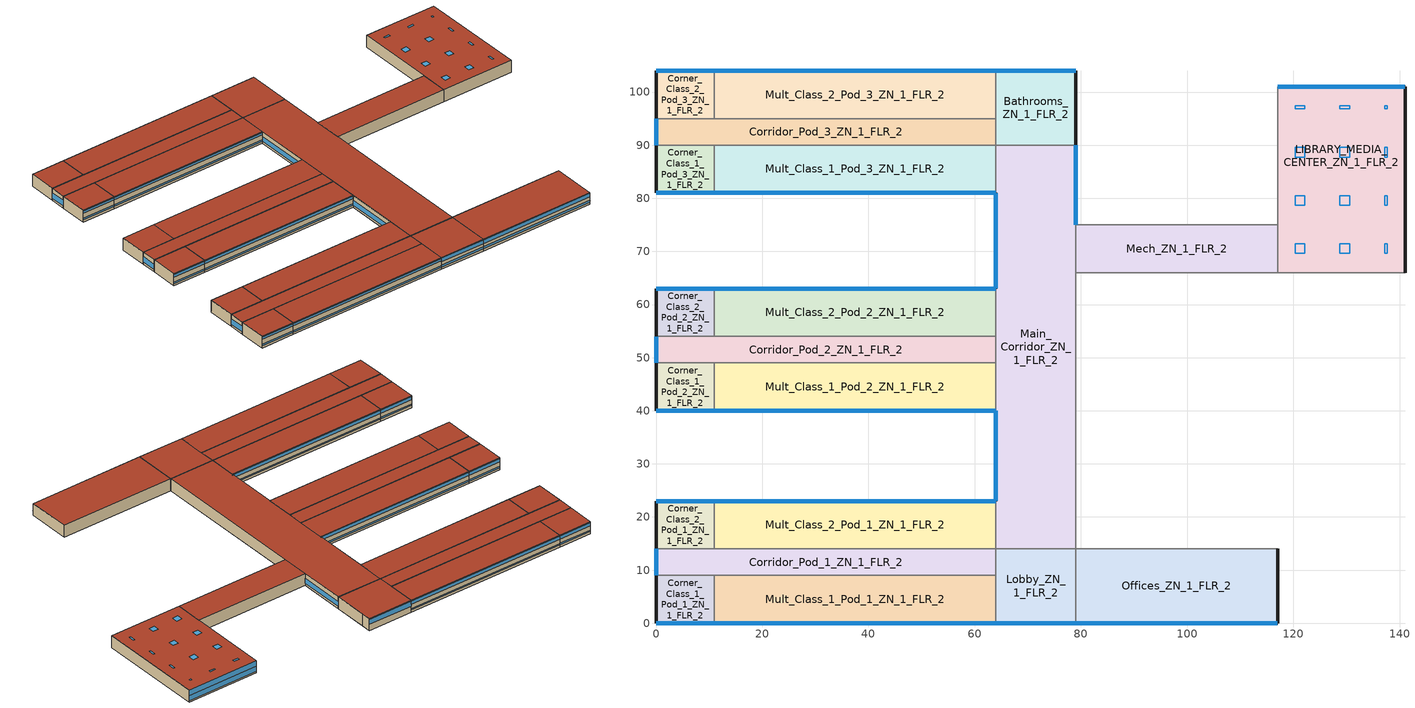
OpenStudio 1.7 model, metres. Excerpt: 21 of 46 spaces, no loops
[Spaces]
Corridor_Pod_1_ZN_1_FLR_2
 floor to Corridor_Pod_1_ZN_1_FLR_1: 64,14 64,9 0,9 0,14 z4
 wall outside: 0,14 0,9 z4:8
 wall to Corner_Class_1_Pod_1_ZN_1_FLR_2: 0,9 11,9 z4:8
 wall to Lobby_ZN_1_FLR_2: 64,9 64,14 z4:8
 wall to Mult_Class_2_Pod_1_ZN_1_FLR_2: 64,14 11,14 z4:8
 wall to Mult_Class_1_Pod_1_ZN_1_FLR_2: 11,9 64,9 z4:8
 wall to Corner_Class_2_Pod_1_ZN_1_FLR_2: 11,14 0,14 z4:8
 window (AEDG-K12 View Glazing EastWest): 0,13.97 0,9.03 z4.76:6.58
 roof outside: 64,9 64,14 0,14 0,9 z8
Mult_Class_1_Pod_2_ZN_1_FLR_2
 floor to Mult_Class_1_Pod_2_ZN_1_FLR_1: 64,49 64,40 11,40 11,49 z4
 wall outside: 11,40 64,40 z4:8
 wall to Corridor_Pod_2_ZN_1_FLR_2: 64,49 11,49 z4:8
 wall to Main_Corridor_ZN_1_FLR_2: 64,40 64,49 z4:8
 wall to Corner_Class_1_Pod_2_ZN_1_FLR_2: 11,49 11,40 z4:8
 window (AEDG-K12 View Glazing South): 11.03,40 63.97,40 z4.76:5.21
 window (AEDG-K12 Daylight Glazing South): 11.03,40 63.97,40 z6.93:7.7
 roof outside: 64,40 64,49 11,49 11,40 z8
Mult_Class_1_Pod_3_ZN_1_FLR_2
 floor to Mult_Class_1_Pod_3_ZN_1_FLR_1: 64,90 64,81 11,81 11,90 z4
 wall outside: 11,81 64,81 z4:8
 wall to Corner_Class_1_Pod_3_ZN_1_FLR_2: 11,90 11,81 z4:8
 wall to Corridor_Pod_3_ZN_1_FLR_2: 64,90 11,90 z4:8
 wall to Main_Corridor_ZN_1_FLR_2: 64,81 64,90 z4:8
 window (AEDG-K12 View Glazing South): 11.03,81 63.97,81 z4.76:5.21
 window (AEDG-K12 Daylight Glazing South): 11.03,81 63.97,81 z6.93:7.7
 roof outside: 64,81 64,90 11,90 11,81 z8
Corner_Class_2_Pod_1_ZN_1_FLR_2
 floor to Corner_Class_2_Pod_1_ZN_1_FLR_1: 11,23 11,14 0,14 0,23 z4
 wall outside: 11,23 0,23 0,14 z4:8
 wall to Mult_Class_2_Pod_1_ZN_1_FLR_2: 11,14 11,23 z4:8
 window (AEDG-K12 View Glazing North): 10.97,23 0.03,23 z4.76:5.21
 window (AEDG-K12 Daylight Glazing North): 10.97,23 0.03,23 z6.66:7.7
 roof outside: 11,14 11,23 0,23 0,14 z8
Mult_Class_1_Pod_1_ZN_1_FLR_2
 floor to Mult_Class_1_Pod_1_ZN_1_FLR_1: 64,9 64,0 11,0 11,9 z4
 wall outside: 11,0 64,0 z4:8
 wall to Corner_Class_1_Pod_1_ZN_1_FLR_2: 11,9 11,0 z4:8
 wall to Lobby_ZN_1_FLR_2: 64,0 64,9 z4:8
 window (AEDG-K12 View Glazing South): 11.03,0 63.97,0 z4.76:5.21
 window (AEDG-K12 Daylight Glazing South): 11.03,0 63.97,0 z6.93:7.7
 roof outside: 64,0 64,9 11,9 11,0 z8
Corner_Class_2_Pod_2_ZN_1_FLR_2
 floor to Corner_Class_2_Pod_2_ZN_1_FLR_1: 11,63 11,54 0,54 0,63 z4
 wall outside: 11,63 0,63 0,54 z4:8
 wall to Mult_Class_2_Pod_2_ZN_1_FLR_2: 11,54 11,63 z4:8
 wall to Corridor_Pod_2_ZN_1_FLR_2: 0,54 11,54 z4:8
 window (AEDG-K12 View Glazing North): 10.97,63 0.03,63 z4.76:5.21
 window (AEDG-K12 Daylight Glazing North): 10.97,63 0.03,63 z6.66:7.7
 roof outside: 11,54 11,63 0,63 0,54 z8
Mult_Class_2_Pod_3_ZN_1_FLR_2
 floor to Mult_Class_2_Pod_3_ZN_1_FLR_1: 64,104 64,95 11,95 11,104 z4
 wall outside: 64,104 11,104 z4:8
 wall to Bathrooms_ZN_1_FLR_2: 64,95 64,104 z4:8
 wall to Corner_Class_2_Pod_3_ZN_1_FLR_2: 11,104 11,95 z4:8
 wall to Corridor_Pod_3_ZN_1_FLR_2: 11,95 64,95 z4:8
 window (AEDG-K12 View Glazing North): 63.97,104 11.03,104 z4.76:5.21
 window (AEDG-K12 Daylight Glazing North): 63.97,104 11.03,104 z6.66:7.7
 roof outside: 64,95 64,104 11,104 11,95 z8
Mult_Class_2_Pod_2_ZN_1_FLR_2
 floor to Mult_Class_2_Pod_2_ZN_1_FLR_1: 64,63 64,54 11,54 11,63 z4
 wall outside: 64,63 11,63 z4:8
 wall to Main_Corridor_ZN_1_FLR_2: 64,54 64,63 z4:8
 wall to Corridor_Pod_2_ZN_1_FLR_2: 11,54 64,54 z4:8
 window (AEDG-K12 View Glazing North): 63.97,63 11.03,63 z4.76:5.21
 window (AEDG-K12 Daylight Glazing North): 63.97,63 11.03,63 z6.66:7.7
 roof outside: 64,54 64,63 11,63 11,54 z8
Lobby_ZN_1_FLR_2
 floor to Lobby_ZN_1_FLR_1: 79,14 79,0 64,0 64,14 z4
 wall outside: 64,0 79,0 z4:8
 wall to Offices_ZN_1_FLR_2: 79,0 79,14 z4:8
 wall to Main_Corridor_ZN_1_FLR_2: 79,14 64,14 z4:8
 window (AEDG-K12 View Glazing South): 64.03,0 78.97,0 z4.76:5.46
 window (AEDG-K12 Daylight Glazing South): 64.03,0 78.97,0 z6.5:7.7
 roof outside: 79,0 79,14 64,14 64,0 z8
Corridor_Pod_2_ZN_1_FLR_2
 floor to Corridor_Pod_2_ZN_1_FLR_1: 64,54 64,49 0,49 0,54 z4
 wall outside: 0,54 0,49 z4:8
 wall to Main_Corridor_ZN_1_FLR_2: 64,49 64,54 z4:8
 wall to Corner_Class_1_Pod_2_ZN_1_FLR_2: 0,49 11,49 z4:8
 window (AEDG-K12 View Glazing EastWest): 0,53.97 0,49.03 z4.76:6.58
 roof outside: 64,49 64,54 0,54 0,49 z8
Mech_ZN_1_FLR_2
 floor to Mech_ZN_1_FLR_1: 117,75 117,66 79,66 79,75 z4
 wall to Auditorium_ZN_1_FLR_1: 117,75 79,75 z4:8
 wall to LIBRARY_MEDIA_CENTER_ZN_1_FLR_2: 117,66 117,75 z4:8
 wall to Gym_ZN_1_FLR_1: 79,66 117,66 z4:8
 wall to Main_Corridor_ZN_1_FLR_2: 79,75 79,66 z4:8
 roof outside: 117,66 117,75 79,75 79,66 z8
Mult_Class_2_Pod_1_ZN_1_FLR_2
 floor to Mult_Class_2_Pod_1_ZN_1_FLR_1: 64,23 64,14 11,14 11,23 z4
 wall outside: 64,23 11,23 z4:8
 wall to Main_Corridor_ZN_1_FLR_2: 64,14 64,23 z4:8
 window (AEDG-K12 View Glazing North): 63.97,23 11.03,23 z4.76:5.21
 window (AEDG-K12 Daylight Glazing North): 63.97,23 11.03,23 z6.66:7.7
 roof outside: 64,14 64,23 11,23 11,14 z8
Bathrooms_ZN_1_FLR_2
 floor to Bathrooms_ZN_1_FLR_1: 79,104 79,90 64,90 64,104 z4
 wall outside: 79,90 79,101 79,104 64,104 z4:8
 wall to Main_Corridor_ZN_1_FLR_2: 64,90 79,90 z4:8
 wall to Corridor_Pod_3_ZN_1_FLR_2: 64,95 64,90 z4:8
 window (AEDG-K12 Daylight Glazing North): 78.97,104 64.03,104 z6.08:7.7
 roof outside: 79,90 79,104 64,104 64,90 z8
Corner_Class_1_Pod_2_ZN_1_FLR_2
 floor to Corner_Class_1_Pod_2_ZN_1_FLR_1: 11,49 11,40 0,40 0,49 z4
 wall outside: 0,49 0,40 11,40 z4:8
 window (AEDG-K12 View Glazing South): 0.03,40 10.97,40 z4.76:5.21
 window (AEDG-K12 Daylight Glazing South): 0.03,40 10.97,40 z6.93:7.7
 roof outside: 11,40 11,49 0,49 0,40 z8
Corridor_Pod_3_ZN_1_FLR_2
 floor to Corridor_Pod_3_ZN_1_FLR_1: 64,95 64,90 0,90 0,95 z4
 wall outside: 0,95 0,90 z4:8
 wall to Corner_Class_1_Pod_3_ZN_1_FLR_2: 0,90 11,90 z4:8
 wall to Corner_Class_2_Pod_3_ZN_1_FLR_2: 11,95 0,95 z4:8
 window (AEDG-K12 View Glazing EastWest): 0,94.97 0,90.03 z4.76:6.58
 roof outside: 64,90 64,95 0,95 0,90 z8
Corner_Class_1_Pod_1_ZN_1_FLR_2
 floor to Corner_Class_1_Pod_1_ZN_1_FLR_1: 11,9 11,0 0,0 0,9 z4
 wall outside: 0,9 0,0 11,0 z4:8
 window (AEDG-K12 View Glazing South): 0.03,0 10.97,0 z4.76:5.21
 window (AEDG-K12 Daylight Glazing South): 0.03,0 10.97,0 z6.93:7.7
 roof outside: 11,0 11,9 0,9 0,0 z8
Corner_Class_2_Pod_3_ZN_1_FLR_2
 floor to Corner_Class_2_Pod_3_ZN_1_FLR_1: 11,104 11,95 0,95 0,104 z4
 wall outside: 11,104 0,104 0,95 z4:8
 window (AEDG-K12 View Glazing North): 10.97,104 0.03,104 z4.76:5.21
 window (AEDG-K12 Daylight Glazing North): 10.97,104 0.03,104 z6.66:7.7
 roof outside: 11,95 11,104 0,104 0,95 z8
Corner_Class_1_Pod_3_ZN_1_FLR_2
 floor to Corner_Class_1_Pod_3_ZN_1_FLR_1: 11,90 11,81 0,81 0,90 z4
 wall outside: 0,90 0,81 11,81 z4:8
 window (AEDG-K12 View Glazing South): 0.03,81 10.97,81 z4.76:5.21
 window (AEDG-K12 Daylight Glazing South): 0.03,81 10.97,81 z6.93:7.7
 roof outside: 11,81 11,90 0,90 0,81 z8
Offices_ZN_1_FLR_2
 floor to Offices_ZN_1_FLR_1: 117,14 117,0 79,0 79,14 z4
 wall outside: 79,0 117,0 117,14 z4:8
 wall to Gym_ZN_1_FLR_1: 117,14 79,14 z4:8
 window (AEDG-K12 View Glazing South): 79.03,0 116.97,0 z4.76:5.46
 window (AEDG-K12 Daylight Glazing South): 79.03,0 116.97,0 z6.5:7.7
 roof outside: 117,0 117,14 79,14 79,0 z8
LIBRARY_MEDIA_CENTER_ZN_1_FLR_2
 floor to Cafeteria_ZN_1_FLR_1: 141,101 141,75 117,75 117,101 z4
 floor to Kitchen_ZN_1_FLR_1: 141,75 141,66 117,66 117,75 z4
 wall outside: 141,66 141,101 117,101 z4:8
 wall to Aux_Gym_ZN_1_FLR_1: 117,66 141,66 z4:8
 wall to Auditorium_ZN_1_FLR_1: 117,101 117,75 z4:8
 window (AEDG-K12 View Glazing North): 140.97,101 117.03,101 z4.38:6.13
 window (AEDG-K12 Daylight Glazing North): 140.97,101 117.03,101 z6.17:7.97
 roof outside: 141,66 141,101 117,101 117,66 z8
 skylight: 120.31,69.62 122.14,69.62 122.14,71.45 120.31,71.45 z8; 120.31,78.68 122.14,78.68 122.14,80.51 120.31,80.51 z8; 120.31,87.74 122.14,87.74 122.14,89.57 120.31,89.57 z8; 120.31,96.81 122.14,96.81 122.14,97.38 120.31,97.38 z8; 128.75,69.62 130.58,69.62 130.58,71.45 128.75,71.45 z8; 128.75,78.68 130.58,78.68 130.58,80.51 128.75,80.51 z8; 128.75,87.74 130.58,87.74 130.58,89.57 128.75,89.57 z8; 128.75,96.81 130.58,96.81 130.58,97.38 128.75,97.38 z8; 137.19,69.62 137.69,69.62 137.69,71.45 137.19,71.45 z8; 137.19,78.68 137.69,78.68 137.69,80.51 137.19,80.51 z8; 137.19,87.74 137.69,87.74 137.69,89.57 137.19,89.57 z8; 137.19,96.81 137.69,96.81 137.69,97.38 137.19,97.38 z8
Main_Corridor_ZN_1_FLR_2
 floor to Main_Corridor_ZN_1_FLR_1: 79,90 79,14 64,14 64,90 z4
 wall outside: 79,75 79,90 / 64,81 64,63 / 64,40 64,23 z4:8
 wall to Gym_ZN_1_FLR_1: 79,14 79,66 z4:8
 window (AEDG-K12 View Glazing EastWest): 79,75.03 79,89.97 / 64,80.97 64,63.03 / 64,39.97 64,23.03 z4.76:6.36
 roof outside: 79,14 79,90 64,90 64,14 z8
shading: 11.03,40 11.03,39.77 63.97,39.77 63.97,40 z5.21; 79.03,0 79.03,-0.35 116.97,-0.35 116.97,0 z5.46; 64.03,0 64.03,-0.35 78.97,-0.35 78.97,0 z5.46; 0.03,81 0.03,80.77 10.97,80.77 10.97,81 z5.21; 0.03,0 0.03,-0.23 10.97,-0.23 10.97,0 z5.21; 11.03,0 11.03,-0.23 63.97,-0.23 63.97,0 z5.21; 11.03,81 11.03,80.77 63.97,80.77 63.97,81 z5.21; 0.03,40 0.03,39.77 10.97,39.77 10.97,40 z5.21
[Building]
Building 1: Space Type=DOE Ref 2004 - SecSchl - Classroom; Default Construction Set=DOE Ref 2004 - CZ5-6 - SecSchl - temp ceiling/floor copy; Standards Building Type=SecondarySchool
[ClimateZones]
Climate Zone Institution Name 1=ASHRAE; Climate Zone Document Name 1=ANSI/ASHRAE Standard 169; Climate Zone Document Year 1=2006; Climate Zone Value 1=5B; Climate Zone Institution Name 2=CEC; Climate Zone Document Name 2=California Climate Zone Descriptions; Climate Zone Document Year 2=1995
[Site]
Denver Intl Ap_CO_USA: Latitude {deg}=39.83; Longitude {deg}=-104.65; Time Zone {hr}=-7; Elevation {m}=1650
[Site:WaterMainsTemperature]
Calculation Method=Correlation; Annual Average Outdoor Air Temperature {C}=10.8; Maximum Difference In Monthly Average Outdoor Air Temperatures {deltaC}=23.2
[SizingPeriod:DesignDay] Barometric Pressure {Pa}=83011; Sky Clearness=0; Rain Indicator=0; Snow Indicator=0; Day of Month=21; Daylight Saving Time Indicator=0; Humidity Indicating Type=Wetbulb; Dry-Bulb Temperature Range Modifier Type=DefaultMultipliers
Name | Maximum Dry-Bulb Temperature {C} | Daily Dry-Bulb Temperature Range {deltaC} | Humidity Indicating Conditions at Maximum Dry-Bulb {BasedOnField A3} | Wind Speed {m/s} | Wind Direction {deg} | Month | Day Type | Solar Model Indicator | ASHRAE Taub | ASHRAE Taud
Denver Intl Ap Ann Clg .4% Condns DB=>MWB | 34.6 | 15.2 | 15.7 | 4.2 | 80 | 7 | SummerDesignDay | ASHRAETau | 0.424 | 2.012
Denver Intl Ap Ann Htg 99.6% Condns DB | -17.4 | 0 | -17.4 | 3.3 | 160 | 12 | WinterDesignDay | ASHRAEClearSky
Denver Intl Ap Ann Clg .4% Condns WB=>MDB | 27.3 | 15.2 | 18.3 | 4.2 | 80 | 7 | SummerDesignDay | ASHRAETau | 0.424 | 2.012
[Material:NoMass]
CP02 CARPET PAD: Roughness=Smooth; Thermal Resistance {m2-K/W}=0.1; Thermal Absorptance=0.9; Solar Absorptance=0.8; Visible Absorptance=0.8
[Material:AirGap]
F04 Wall air space resistance: Thermal Resistance {m2-K/W}=0.15
[WindowMaterial:Glazing]
Clear 3mm: Optical Data Type=SpectralAverage; Thickness {m}=0.003; Solar Transmittance at Normal Incidence=0.837; Front Side Solar Reflectance at Normal Incidence=0.075; Back Side Solar Reflectance at Normal Incidence=0; Visible Transmittance at Normal Incidence=0.898; Front Side Visible Reflectance at Normal Incidence=0.081; Back Side Visible Reflectance at Normal Incidence=0; Infrared Transmittance at Normal Incidence=0; Front Side Infrared Hemispherical Emissivity=0.84; Back Side Infrared Hemispherical Emissivity=0.84; Conductivity {W/m-K}=0.9; Dirt Correction Factor for Solar and Visible Transmittance=1; Solar Diffusing=No
[WindowMaterial:SimpleGlazingSystem]
Name | U-Factor {W/m2-K} | Solar Heat Gain Coefficient | Visible Transmittance
Fixed Window 3.24/0.39/0.31 | 3.23646 | 0.39 | 0.31
AEDG-K12 View Glazing North-mat | 2.49844 | 0.62 | 0.3
AEDG-K12 View Glazing South-mat | 2.49844 | 0.75 | 0.3
AEDG-K12 View Glazing EastWest-mat | 2.49844 | 0.42 | 0.3
AEDG-K12 Daylight Glazing South-mat; AEDG-K12 Daylight Glazing North-mat | 5.50792 | 0.58 | 0.8
AEDG-K12 Daylight Skylight-mat | 5.50792 | 0.18 | 0.2
[DefaultConstructionSet]
Name | Default Exterior Surface Constructions | Default Interior Surface Constructions | Default Ground Contact Surface Constructions | Default Exterior SubSurface Constructions | Default Interior SubSurface Constructions | Interior Partition Construction
DOE Ref 2004 - CZ5-6 - SecSchl - temp ceiling/floor copy | Default Surface Constructions 1 | Default Surface Constructions 2 | Default Surface Constructions 3 | Default Sub Surface Constructions 1 | Default Sub Surface Constructions 2 | Interior Partition
Default Construction Set 2 |  |  |  | Default Sub Surface Constructions 6
[DefaultSurfaceConstructions]
Name | Floor Construction | Wall Construction | Roof Ceiling Construction
Default Surface Constructions 1 | ExtSlabCarpet 4in ClimateZone 1-8 | ASHRAE 90.1-2004 ExtWall SteelFrame ClimateZone 5-6 | ASHRAE 90.1-2004 ExtRoof IEAD ClimateZone 5-6
Default Surface Constructions 2 | Temp Concrete Ceiling Floor | Interior Wall | Temp Concrete Ceiling Floor
Default Surface Constructions 3 | ExtSlabCarpet 4in ClimateZone 1-8 | ExtSlabCarpet 4in ClimateZone 1-8 | ExtSlabCarpet 4in ClimateZone 1-8
[Construction]
ExtSlabCarpet 4in ClimateZone 1-8: MAT-CC05 4 HW CONCRETE, CP02 CARPET PAD
ASHRAE 90.1-2004 ExtWall SteelFrame ClimateZone 5-6: ASHRAE 90.1-2004 ExtWall SteelFrame ClimateZone 5-6 - new material, Wood Siding, Steel Frame NonRes Wall Insulation-2.10, 1/2IN Gypsum - adj
ASHRAE 90.1-2004 ExtRoof IEAD ClimateZone 5-6: Roof Membrane, IEAD NonRes Roof Insulation-2.85 - adj, Metal Decking - adj
Interior Wall: G01a 19mm gypsum board - adj, F04 Wall air space resistance, G01a 19mm gypsum board - adj
ASHRAE 90.1-2004 ExtWindow ClimateZone 4-6: Fixed Window 3.24/0.39/0.31
Exterior Door: F08 Metal surface, I01 25mm insulation board
Interior Window: Clear 3mm
Interior Door; Interior Partition: G05 25mm wood
Temp Concrete Ceiling Floor: M11 100mm lightweight concrete - adj
AEDG-K12 View Glazing North: AEDG-K12 View Glazing North-mat
AEDG-K12 View Glazing South: AEDG-K12 View Glazing South-mat
AEDG-K12 View Glazing EastWest: AEDG-K12 View Glazing EastWest-mat
AEDG-K12 Daylight Glazing South: AEDG-K12 Daylight Glazing South-mat
AEDG-K12 Daylight Glazing North: AEDG-K12 Daylight Glazing North-mat
AEDG-K12 Skylight: AEDG-K12 Daylight Skylight-mat
[Material] Thermal Absorptance=0.9
Name | Roughness | Thickness {m} | Conductivity {W/m-K} | Density {kg/m3} | Specific Heat {J/kg-K} | Solar Absorptance | Visible Absorptance
MAT-CC05 4 HW CONCRETE | Rough | 0.1016 | 1.311 | 2240 | 836.8 | 0.85 | 0.85
Wood Siding | MediumSmooth | 0.01 | 0.11 | 544.62 | 1210 | 0.78 | 0.78
Steel Frame NonRes Wall Insulation-2.10 | MediumRough | 0.0870565 | 0.049 | 265 | 836.8 | 0.7 | 0.7
1/2IN Gypsum - adj | Smooth | 0.0127 | 0.16 | 784.9 | 830 | 0.4 | 0.3
Roof Membrane | VeryRough | 0.0095 | 0.16 | 1121.29 | 1460 | 0.7 | 0.7
Metal Decking - adj | MediumSmooth | 0.0015 | 45.006 | 7680 | 418.4 | 0.6 | 0.2
M11 100mm lightweight concrete - adj | MediumRough | 0.1016 | 0.53 | 1280 | 840 | 0.5 | 0.2
G01a 19mm gypsum board - adj | MediumSmooth | 0.019 | 0.16 | 800 | 1090 | 0.4 | 0.3
F08 Metal surface | Smooth | 0.0008 | 45.28 | 7824 | 500 | 0.7 | 0.7
I01 25mm insulation board | MediumRough | 0.0254 | 0.03 | 43 | 1210 | 0.6 | 0.6
G05 25mm wood | MediumSmooth | 0.0254 | 0.15 | 608 | 1630 | 0.5 | 0.5
ASHRAE 90.1-2004 ExtWall SteelFrame ClimateZone 5-6 - new material | MediumRough | 0.101077 | 0.045 | 265 | 836.8 | 0.7 | 0.7
IEAD NonRes Roof Insulation-2.85 - adj | MediumRough | 0.266758 | 0.049 | 265 | 836.8 | 0.7 | 0.7
[DefaultSubSurfaceConstructions]
Name | Fixed Window Construction | Operable Window Construction | Door Construction | Tubular Daylight Dome Construction | Tubular Daylight Diffuser Construction | Skylight Construction
Default Sub Surface Constructions 1 | ASHRAE 90.1-2004 ExtWindow ClimateZone 4-6 | ASHRAE 90.1-2004 ExtWindow ClimateZone 4-6 | Exterior Door | Interior Window | Interior Window
Default Sub Surface Constructions 2 | Interior Window | Interior Window | Interior Door
Default Sub Surface Constructions 6 |  |  |  |  |  | AEDG-K12 Skylight
[WindowMaterial:Blind]
Window Material Blind 1: Slat Width {m}=0.025; Slat Separation {m}=0.01875; Front Side Slat Beam Solar Reflectance=0.5; Back Side Slat Beam Solar Reflectance=0.5; Front Side Slat Diffuse Solar Reflectance=0.5; Back Side Slat Diffuse Solar Reflectance=0.5; Slat Beam Visible Transmittance=0
[Space] Building Story=Building Story 2; Part of Total Floor Area=Yes
Name | Space Type | Thermal Zone | Default Construction Set
Corridor_Pod_1_ZN_1_FLR_2 | DOE Ref 2004 - SecSchl - Corridor | Thermal Zone 3
Mult_Class_1_Pod_2_ZN_1_FLR_2 |  | Thermal Zone 43
Mult_Class_1_Pod_3_ZN_1_FLR_2 |  | Thermal Zone 10
Corner_Class_2_Pod_1_ZN_1_FLR_2 |  | Thermal Zone 42
Mult_Class_1_Pod_1_ZN_1_FLR_2 |  | Thermal Zone 33
Corner_Class_2_Pod_2_ZN_1_FLR_2 |  | Thermal Zone 39
Mult_Class_2_Pod_3_ZN_1_FLR_2 |  | Thermal Zone 40
Mult_Class_2_Pod_2_ZN_1_FLR_2 |  | Thermal Zone 6
Lobby_ZN_1_FLR_2 | DOE Ref 2004 - SecSchl - Lobby | Thermal Zone 30
Corridor_Pod_2_ZN_1_FLR_2 | DOE Ref 2004 - SecSchl - Corridor | Thermal Zone 45
Mech_ZN_1_FLR_2 | DOE Ref 2004 - SecSchl - Mechanical | Thermal Zone 9
Mult_Class_2_Pod_1_ZN_1_FLR_2 |  | Thermal Zone 31
Bathrooms_ZN_1_FLR_2 | DOE Ref 2004 - SecSchl - Restroom | Thermal Zone 23
Corner_Class_1_Pod_2_ZN_1_FLR_2 |  | Thermal Zone 18
Corridor_Pod_3_ZN_1_FLR_2 | DOE Ref 2004 - SecSchl - Corridor | Thermal Zone 44
Corner_Class_1_Pod_1_ZN_1_FLR_2 |  | Thermal Zone 7
Corner_Class_2_Pod_3_ZN_1_FLR_2 |  | Thermal Zone 32
Corner_Class_1_Pod_3_ZN_1_FLR_2 |  | Thermal Zone 1
Offices_ZN_1_FLR_2 | DOE Ref 2004 - SecSchl - Office | Thermal Zone 36
LIBRARY_MEDIA_CENTER_ZN_1_FLR_2 | DOE Ref 2004 - SecSchl - Library | Thermal Zone 20 | Default Construction Set 2
Main_Corridor_ZN_1_FLR_2 | DOE Ref 2004 - SecSchl - Corridor | Thermal Zone 28
[ThermalZone] Thermostat=DOE Ref 2004 - SecSchl - Office Thermostat; Use Ideal Air Loads=No
Name | Primary Daylighting Control | Fraction of Zone Controlled by Primary Daylighting Control
Thermal Zone 1 | Corner_Class_1_Pod_3_ZN_1_FLR_2 sensor | 0.444444
Thermal Zone 3; Thermal Zone 9; Thermal Zone 28; Thermal Zone 44; Thermal Zone 45
Thermal Zone 6 | Mult_Class_2_Pod_2_ZN_1_FLR_2 sensor | 0.444444
Thermal Zone 7 | Corner_Class_1_Pod_1_ZN_1_FLR_2 sensor | 0.444444
Thermal Zone 10 | Mult_Class_1_Pod_3_ZN_1_FLR_2 sensor | 0.444444
Thermal Zone 18 | Corner_Class_1_Pod_2_ZN_1_FLR_2 sensor | 0.444444
Thermal Zone 20 | LIBRARY_MEDIA_CENTER_ZN_1_FLR_2 sensor | 1
Thermal Zone 23 | Bathrooms_ZN_1_FLR_2 sensor | 0.285714
Thermal Zone 30 | Lobby_ZN_1_FLR_2 sensor | 0.285714
Thermal Zone 31 | Mult_Class_2_Pod_1_ZN_1_FLR_2 sensor | 0.444444
Thermal Zone 32 | Corner_Class_2_Pod_3_ZN_1_FLR_2 sensor | 0.444444
Thermal Zone 33 | Mult_Class_1_Pod_1_ZN_1_FLR_2 sensor | 0.444444
Thermal Zone 36 | Offices_ZN_1_FLR_2 sensor | 0.285714
Thermal Zone 39 | Corner_Class_2_Pod_2_ZN_1_FLR_2 sensor | 0.444444
Thermal Zone 40 | Mult_Class_2_Pod_3_ZN_1_FLR_2 sensor | 0.444444
Thermal Zone 42 | Corner_Class_2_Pod_1_ZN_1_FLR_2 sensor | 0.444444
Thermal Zone 43 | Mult_Class_1_Pod_2_ZN_1_FLR_2 sensor | 0.444444
[DefaultScheduleSet] Lighting Schedule=SecondarySchool Bldg Light; Electric Equipment Schedule=SecondarySchool Bldg Equip; Infiltration Schedule=SecondarySchool Infil
Name | Number of People Schedule | People Activity Level Schedule
DOE Ref 2004 - SecSchl - Classroom Schedule Set 1; DOE Ref 2004 - SecSchl - Corridor Schedule Set; DOE Ref 2004 - SecSchl - Library Schedule Set; DOE Ref 2004 - SecSchl - Mechanical Schedule Set; DOE Ref 2004 - SecSchl - Restroom Schedule Set | SecondarySchool Bldg Occ | SecondarySchool Activity
DOE Ref 2004 - SecSchl - Lobby Schedule Set
DOE Ref 2004 - SecSchl - Office Schedule Set | SecondarySchool Office Occ | SecondarySchool Activity
[Lights:Definition] Design Level Calculation Method=Watts/Area
Name | Watts per Space Floor Area {W/m2}
AEDG K12 - Classroom lights; AEDG K12 - Library lights | 8.61113
AEDG K12 - Corridor lights; AEDG K12 - Mechanical lights | 4.30556
AEDG K12 - Lobby lights | 7.53474
AEDG K12 - Office lights | 6.45835
AEDG K12 - Restroom lights | 5.38196
[DesignSpecification:OutdoorAir] Outdoor Air Method=Sum
Name | Outdoor Air Flow per Person {m3/s-person} | Outdoor Air Flow per Floor Area {m3/s-m2}
DOE Ref 2004 - SecSchl - Classroom Ventilation 1; DOE Ref 2004 - SecSchl - Library Ventilation | 0.00707921
DOE Ref 2004 - SecSchl - Corridor Ventilation; DOE Ref 2004 - SecSchl - Lobby Ventilation |  | 0.000508
DOE Ref 2004 - SecSchl - Mechanical Ventilation |  | 0.000254
DOE Ref 2004 - SecSchl - Office Ventilation | 0.00943895
DOE Ref 2004 - SecSchl - Restroom Ventilation |  | 0.0048768
[People:Definition] Number of People Calculation Method=People/Area; Fraction Radiant=0.3
Name | People per Space Floor Area {person/m2}
DOE Ref 2004 - SecSchl - Classroom People Definition 1 | 0.249938
DOE Ref 2004 - SecSchl - Corridor People Definition | 0.100212
DOE Ref 2004 - SecSchl - Library People Definition | 0.229702
DOE Ref 2004 - SecSchl - Mechanical People Definition | 0.0100104
DOE Ref 2004 - SecSchl - Office People Definition | 0.0500522
DOE Ref 2004 - SecSchl - Restroom People Definition | 0.0999967
[ElectricEquipment:Definition] Design Level Calculation Method=Watts/Area
Name | Watts per Space Floor Area {W/m2}
AEDG K12 - Classroom equipment; AEDG K12 - Library equipment | 5.81251
AEDG K12 - Corridor equipment | 1.29167
AEDG K12 - Lobby equipment; AEDG K12 - Mechanical equipment; AEDG K12 - Restroom equipment | 2.58334
AEDG K12 - Office equipment | 6.45835
[ThermostatSetpoint:DualSetpoint]
DOE Ref 2004 - SecSchl - Office Thermostat: Heating Setpoint Temperature Schedule=SecondarySchool HtgSetp; Cooling Setpoint Temperature Schedule=SecondarySchool ClgSetp
[SpaceType] Standards Building Type=SecondarySchool
Name | Default Schedule Set | Design Specification Outdoor Air Object | Standards Space Type
DOE Ref 2004 - SecSchl - Classroom | DOE Ref 2004 - SecSchl - Classroom Schedule Set 1 | DOE Ref 2004 - SecSchl - Classroom Ventilation 1 | Classroom
DOE Ref 2004 - SecSchl - Corridor | DOE Ref 2004 - SecSchl - Corridor Schedule Set | DOE Ref 2004 - SecSchl - Corridor Ventilation | Corridor
DOE Ref 2004 - SecSchl - Library | DOE Ref 2004 - SecSchl - Library Schedule Set | DOE Ref 2004 - SecSchl - Library Ventilation | Library
DOE Ref 2004 - SecSchl - Lobby | DOE Ref 2004 - SecSchl - Lobby Schedule Set | DOE Ref 2004 - SecSchl - Lobby Ventilation | Lobby
DOE Ref 2004 - SecSchl - Mechanical | DOE Ref 2004 - SecSchl - Mechanical Schedule Set | DOE Ref 2004 - SecSchl - Mechanical Ventilation | Mechanical
DOE Ref 2004 - SecSchl - Office | DOE Ref 2004 - SecSchl - Office Schedule Set | DOE Ref 2004 - SecSchl - Office Ventilation | Office
DOE Ref 2004 - SecSchl - Restroom | DOE Ref 2004 - SecSchl - Restroom Schedule Set | DOE Ref 2004 - SecSchl - Restroom Ventilation | Restroom
[Lights] Schedule=SecondarySchool Bldg Light - Controls Reduction; Multiplier=1
Name | Lights Definition | Space or SpaceType
DOE Ref 2004 - SecSchl - Classroom Lights | AEDG K12 - Classroom lights | DOE Ref 2004 - SecSchl - Classroom
DOE Ref 2004 - SecSchl - Corridor Lights | AEDG K12 - Corridor lights | DOE Ref 2004 - SecSchl - Corridor
DOE Ref 2004 - SecSchl - Library Lights | AEDG K12 - Library lights | DOE Ref 2004 - SecSchl - Library
DOE Ref 2004 - SecSchl - Lobby Lights | AEDG K12 - Lobby lights | DOE Ref 2004 - SecSchl - Lobby
DOE Ref 2004 - SecSchl - Mechanical Lights | AEDG K12 - Mechanical lights | DOE Ref 2004 - SecSchl - Mechanical
DOE Ref 2004 - SecSchl - Office Lights | AEDG K12 - Office lights | DOE Ref 2004 - SecSchl - Office
DOE Ref 2004 - SecSchl - Restroom Lights | AEDG K12 - Restroom lights | DOE Ref 2004 - SecSchl - Restroom
[People]
Name | People Definition | Space or SpaceType
DOE Ref 2004 - SecSchl - Classroom People | DOE Ref 2004 - SecSchl - Classroom People Definition 1 | DOE Ref 2004 - SecSchl - Classroom
DOE Ref 2004 - SecSchl - Corridor People | DOE Ref 2004 - SecSchl - Corridor People Definition | DOE Ref 2004 - SecSchl - Corridor
DOE Ref 2004 - SecSchl - Library People | DOE Ref 2004 - SecSchl - Library People Definition | DOE Ref 2004 - SecSchl - Library
DOE Ref 2004 - SecSchl - Mechanical People | DOE Ref 2004 - SecSchl - Mechanical People Definition | DOE Ref 2004 - SecSchl - Mechanical
DOE Ref 2004 - SecSchl - Office People | DOE Ref 2004 - SecSchl - Office People Definition | DOE Ref 2004 - SecSchl - Office
DOE Ref 2004 - SecSchl - Restroom People | DOE Ref 2004 - SecSchl - Restroom People Definition | DOE Ref 2004 - SecSchl - Restroom
[ElectricEquipment] Schedule=SecondarySchool Bldg Equip - Controls Reduction; Multiplier=1
Name | Electric Equipment Definition | Space or SpaceType
DOE Ref 2004 - SecSchl - Classroom Electric Equipment | AEDG K12 - Classroom equipment | DOE Ref 2004 - SecSchl - Classroom
DOE Ref 2004 - SecSchl - Corridor Electric Equipment | AEDG K12 - Corridor equipment | DOE Ref 2004 - SecSchl - Corridor
DOE Ref 2004 - SecSchl - Library Electric Equipment | AEDG K12 - Library equipment | DOE Ref 2004 - SecSchl - Library
DOE Ref 2004 - SecSchl - Lobby Electric Equipment | AEDG K12 - Lobby equipment | DOE Ref 2004 - SecSchl - Lobby
DOE Ref 2004 - SecSchl - Mechanical Electric Equipment | AEDG K12 - Mechanical equipment | DOE Ref 2004 - SecSchl - Mechanical
DOE Ref 2004 - SecSchl - Office Electric Equipment | AEDG K12 - Office equipment | DOE Ref 2004 - SecSchl - Office
DOE Ref 2004 - SecSchl - Restroom Electric Equipment | AEDG K12 - Restroom equipment | DOE Ref 2004 - SecSchl - Restroom
[BuildingStory]
Building Story 2: Nominal Z Coordinate {m}=4
[ShadingControl]
Shading Control 1: Shading Type=InteriorBlind; Shading Device Material=Window Material Blind 1
[Daylighting:Control] Position Z-Coordinate {m}=0.9144; Illuminance Setpoint {lux}=430.556
Name | Space | Position X-Coordinate {m} | Position Y-Coordinate {m} | Phi Rotation Around Z-Axis {deg}
Bathrooms_ZN_1_FLR_2 sensor | Bathrooms_ZN_1_FLR_2 | 7.5 | 10 | 0
Corner_Class_2_Pod_1_ZN_1_FLR_2 sensor | Corner_Class_2_Pod_1_ZN_1_FLR_2 | 5.5 | 5 | 0
Mult_Class_1_Pod_2_ZN_1_FLR_2 sensor | Mult_Class_1_Pod_2_ZN_1_FLR_2 | 26.5 | 4 | 180
Offices_ZN_1_FLR_2 sensor | Offices_ZN_1_FLR_2 | 19 | 4 | 180
Lobby_ZN_1_FLR_2 sensor | Lobby_ZN_1_FLR_2 | 7.5 | 4 | 180
Corner_Class_1_Pod_3_ZN_1_FLR_2 sensor | Corner_Class_1_Pod_3_ZN_1_FLR_2 | 5.5 | 4 | 180
Mult_Class_2_Pod_1_ZN_1_FLR_2 sensor | Mult_Class_2_Pod_1_ZN_1_FLR_2 | 26.5 | 5 | 0
Mult_Class_2_Pod_3_ZN_1_FLR_2 sensor | Mult_Class_2_Pod_3_ZN_1_FLR_2 | 26.5 | 5 | 0
Corner_Class_2_Pod_2_ZN_1_FLR_2 sensor | Corner_Class_2_Pod_2_ZN_1_FLR_2 | 5.5 | 5 | 0
Corner_Class_1_Pod_1_ZN_1_FLR_2 sensor | Corner_Class_1_Pod_1_ZN_1_FLR_2 | 5.5 | 4 | 180
Mult_Class_1_Pod_1_ZN_1_FLR_2 sensor | Mult_Class_1_Pod_1_ZN_1_FLR_2 | 26.5 | 4 | 180
Mult_Class_2_Pod_2_ZN_1_FLR_2 sensor | Mult_Class_2_Pod_2_ZN_1_FLR_2 | 26.5 | 5 | 0
Mult_Class_1_Pod_3_ZN_1_FLR_2 sensor | Mult_Class_1_Pod_3_ZN_1_FLR_2 | 26.5 | 4 | 180
Corner_Class_2_Pod_3_ZN_1_FLR_2 sensor | Corner_Class_2_Pod_3_ZN_1_FLR_2 | 5.5 | 5 | 0
Corner_Class_1_Pod_2_ZN_1_FLR_2 sensor | Corner_Class_1_Pod_2_ZN_1_FLR_2 | 5.5 | 4 | 180
LIBRARY_MEDIA_CENTER_ZN_1_FLR_2 sensor | LIBRARY_MEDIA_CENTER_ZN_1_FLR_2 | 12 | 17.5
[DaylightingDevice:Shelf]
Name | Window | Inside Shelf
Daylighting Device Shelf 1 | Sub Surface 9 | Interior Partition Surface 1
Daylighting Device Shelf 5 | Sub Surface 20 | Interior Partition Surface 5
Daylighting Device Shelf 7 | Sub Surface 50 | Interior Partition Surface 7
Daylighting Device Shelf 8 | Sub Surface 53 | Interior Partition Surface 8
Daylighting Device Shelf 12 | Sub Surface 69 | Interior Partition Surface 12
Daylighting Device Shelf 13 | Sub Surface 71 | Interior Partition Surface 13
Daylighting Device Shelf 15 | Sub Surface 80 | Interior Partition Surface 15
Daylighting Device Shelf 16 | Sub Surface 91 | Interior Partition Surface 16
[Refrigeration:Compressor] Rated Return Gas Temperature {C}=18.3; Rated Subcooling {deltaC}=0
Name | Refrigeration Compressor Power Curve | Refrigeration Compressor Capacity Curve
Refrigeration Compressor 1 | Curve Bicubic 1 | Curve Bicubic 2
Refrigeration Compressor 2 | Curve Bicubic 3 | Curve Bicubic 4
Refrigeration Compressor 3 | Curve Bicubic 5 | Curve Bicubic 6
Refrigeration Compressor 4 | Curve Bicubic 7 | Curve Bicubic 8
Refrigeration Compressor 5 | Curve Bicubic 9 | Curve Bicubic 10
Refrigeration Compressor 6 | Curve Bicubic 11 | Curve Bicubic 12
[SpaceInfiltration:DesignFlowRate] Design Flow Rate Calculation Method=Flow/ExteriorArea; Flow per Exterior Surface Area {m3/s-m2}=0.000254
Name | Space or SpaceType
DOE Ref 2004 - SecSchl - Library  - envelope infiltration | DOE Ref 2004 - SecSchl - Library
DOE Ref 2004 - SecSchl - Restroom  - envelope infiltration | DOE Ref 2004 - SecSchl - Restroom
DOE Ref 2004 - SecSchl - Corridor  - envelope infiltration | DOE Ref 2004 - SecSchl - Corridor
DOE Ref 2004 - SecSchl - Mechanical  - envelope infiltration | DOE Ref 2004 - SecSchl - Mechanical
DOE Ref 2004 - SecSchl - Office  - envelope infiltration | DOE Ref 2004 - SecSchl - Office
DOE Ref 2004 - SecSchl - Classroom  - envelope infiltration | DOE Ref 2004 - SecSchl - Classroom
DOE Ref 2004 - SecSchl - Lobby  - envelope infiltration | DOE Ref 2004 - SecSchl - Lobby
[Exterior:Lights:Definition]
Name | Design Level {W}
Exterior Lights - Facade Definition | 25
Exterior Lights - Parking Definition | 3000
Exterior Lights - Walkway Definition | 1600
[Exterior:Lights] Control Option=AstronomicalClock
Name | Exterior Lights Definition | Schedule
25.0 w Exterior Light | Exterior Lights - Facade Definition | Exterior Lights - Facade
3000.0 w Exterior Light | Exterior Lights - Parking Definition | Exterior Lights - Parking
1600.0 w Exterior Light | Exterior Lights - Walkway Definition | Exterior Lights - Walkway
[AvailabilityManager:Scheduled]
Name | Schedule
Availability Manager Scheduled 1; Availability Manager Scheduled 2 | Always On Discrete
Availability Manager Scheduled 3; Availability Manager Scheduled 4; Availability Manager Scheduled 5; Availability Manager Scheduled 6; Availability Manager Scheduled 7 | AEDG K-12 HVAC Availability Schedule
[AvailabilityManager:NightCycle] Control Type=CycleOnAny
Availability Manager Night Cycle 3; Availability Manager Night Cycle 4; Availability Manager Night Cycle 5; Availability Manager Night Cycle 6; Availability Manager Night Cycle 7
[Controller:WaterCoil] Minimum Actuated Flow {m3/s}=0
Name | Action
Controller Water Coil 1; Controller Water Coil 3; Controller Water Coil 6; Controller Water Coil 8; Controller Water Coil 10; Controller Water Coil 12; Controller Water Coil 14; Controller Water Coil 16; Controller Water Coil 18; Controller Water Coil 20; Controller Water Coil 22; Controller Water Coil 24; Controller Water Coil 26; Controller Water Coil 28; Controller Water Coil 30; Controller Water Coil 32; Controller Water Coil 34; Controller Water Coil 36; Controller Water Coil 38; Controller Water Coil 40; Controller Water Coil 42; Controller Water Coil 44; Controller Water Coil 46; Controller Water Coil 48; Controller Water Coil 50; Controller Water Coil 52; Controller Water Coil 54; Controller Water Coil 56; Controller Water Coil 58; Controller Water Coil 60; Controller Water Coil 62; Controller Water Coil 64; Controller Water Coil 66; Controller Water Coil 68; Controller Water Coil 70; Controller Water Coil 72; Controller Water Coil 74; Controller Water Coil 76; Controller Water Coil 78; Controller Water Coil 80; Controller Water Coil 82; Controller Water Coil 84; Controller Water Coil 86 | Normal
Controller Water Coil 2; Controller Water Coil 4; Controller Water Coil 5; Controller Water Coil 7; Controller Water Coil 9; Controller Water Coil 11; Controller Water Coil 13; Controller Water Coil 15; Controller Water Coil 17; Controller Water Coil 19; Controller Water Coil 21; Controller Water Coil 23; Controller Water Coil 25; Controller Water Coil 27; Controller Water Coil 29; Controller Water Coil 31; Controller Water Coil 33; Controller Water Coil 35; Controller Water Coil 37; Controller Water Coil 39; Controller Water Coil 41; Controller Water Coil 43; Controller Water Coil 45; Controller Water Coil 47; Controller Water Coil 49; Controller Water Coil 51; Controller Water Coil 53; Controller Water Coil 55; Controller Water Coil 57; Controller Water Coil 59; Controller Water Coil 61; Controller Water Coil 63; Controller Water Coil 65; Controller Water Coil 67; Controller Water Coil 69; Controller Water Coil 71; Controller Water Coil 73; Controller Water Coil 75; Controller Water Coil 77; Controller Water Coil 79; Controller Water Coil 81; Controller Water Coil 83; Controller Water Coil 85 | Reverse
[HeatExchanger:AirToAir:SensibleAndLatent] Availability Schedule=Always On Discrete; Nominal Supply Air Flow Rate {m3/s}=autosize; Sensible Effectiveness at 100% Heating Air Flow=0.75; Latent Effectiveness at 100% Heating Air Flow=0.69; Sensible Effectiveness at 75% Heating Air Flow=0.75; Latent Effectiveness at 75% Heating Air Flow=0.69; Sensible Effectiveness at 100% Cooling Air Flow=0.75; Latent Effectiveness at 100% Cooling Air Flow=0.69; Sensible Effectiveness at 75% Cooling Air Flow=0.75; Latent Effectiveness at 75% Cooling Air Flow=0.69; Nominal Electric Power {W}=0; Supply Air Outlet Temperature Control=Yes; Heat Exchanger Type=Plate; Frost Control Type=ExhaustOnly; Threshold Temperature {C}=-12.2; Initial Defrost Time Fraction=0.167; Rate of Defrost Time Fraction Increase {1/K}=0.024; Economizer Lockout=No
Heat Exchanger Air To Air Sensible And Latent 1; Heat Exchanger Air To Air Sensible And Latent 2; Heat Exchanger Air To Air Sensible And Latent 3; Heat Exchanger Air To Air Sensible And Latent 4; Heat Exchanger Air To Air Sensible And Latent 5
[Schedule:Ruleset]
Name | Default Day Schedule | Summer Design Day Schedule | Winter Design Day Schedule
SecondarySchool Bldg Light | SecondarySchool Bldg Light Default Schedule | SecondarySchool Bldg Light Summer Design Day | SecondarySchool Bldg Light Winter Design Day
SecondarySchool Activity | SecondarySchool Activity Default Schedule | SecondarySchool Activity Summer Design Day | SecondarySchool Activity Winter Design Day
SecondarySchool Infil | SecondarySchool Infil Default Schedule | SecondarySchool Infil Summer Design Day | SecondarySchool Infil Winter Design Day
SecondarySchool Bldg Equip | SecondarySchool Bldg Equip Default Schedule | SecondarySchool Bldg Equip Summer Design Day | SecondarySchool Bldg Equip Winter Design Day
SecondarySchool HtgSetp | SecondarySchool HtgSetp Default Schedule | SecondarySchool HtgSetp Summer Design Day | SecondarySchool HtgSetp Winter Design Day
SecondarySchool ClgSetp | SecondarySchool ClgSetp Default Schedule | SecondarySchool ClgSetp Summer Design Day | SecondarySchool ClgSetp Winter Design Day
SecondarySchool Bldg Occ | SecondarySchool Bldg Occ Default Schedule | SecondarySchool Bldg Occ Summer Design Day | SecondarySchool Bldg Occ Winter Design Day
SecondarySchool Office Occ | SecondarySchool Office Occ Default Schedule | SecondarySchool Office Occ Summer Design Day | SecondarySchool Office Occ Winter Design Day
SecondarySchool Bldg Equip - Controls Reduction | SecondarySchool Bldg Equip Default Schedule 1 | SecondarySchool Bldg Equip Summer Design Day 1 | SecondarySchool Bldg Equip Winter Design Day 1
SecondarySchool Bldg Light - Controls Reduction | SecondarySchool Bldg Light Default Schedule 1 | SecondarySchool Bldg Light Summer Design Day 1 | SecondarySchool Bldg Light Winter Design Day 1
Exterior Lights - Facade | Exterior Lights - Facade Schedule Week Day | Exterior Lights - Facade Summer Design Day | Exterior Lights - Facade Winter Design Day
Exterior Lights - Parking | Exterior Lights - Parking Schedule Week Day | Exterior Lights - Parking Summer Design Day | Exterior Lights - Parking Winter Design Day
Exterior Lights - Walkway | Exterior Lights - Walkway Schedule Week Day | Exterior Lights - Walkway Summer Design Day | Exterior Lights - Walkway Winter Design Day
AEDG K-12 HVAC Availability Schedule | AEDG K-12 HVAC Availability Schedule Weekday | AEDG K-12 HVAC Availability Schedule Summer Design Day | AEDG K-12 HVAC Availability Schedule Winter Design Day
[Schedule:Day]
SecondarySchool Bldg Light Default Schedule; SecondarySchool Bldg Light Summer Design Day; SecondarySchool Bldg Light Rule 2 Day Schedule; SecondarySchool Bldg Light Summer Design Day 1: 7, 0, 0.1773, 21, 0, 0.9, 24, 0, 0.1773
SecondarySchool Bldg Light Winter Design Day; SecondarySchool Bldg Light Rule 1 Day Schedule; SecondarySchool Bldg Light Rule 3 Day Schedule; SecondarySchool Bldg Light Rule 5 Day Schedule; SecondarySchool Bldg Light Winter Design Day 1: 24, 0, 0.1773
SecondarySchool Bldg Light Rule 4 Day Schedule: 8, 0, 0.1773, 20, 0, 0.5, 24, 0, 0.1773
SecondarySchool Activity Default Schedule; SecondarySchool Activity Summer Design Day; SecondarySchool Activity Winter Design Day: 24, 0, 120
SecondarySchool Infil Default Schedule; SecondarySchool Infil Summer Design Day; SecondarySchool Infil Winter Design Day: 7, 0, 1, 21, 0, 0.5, 24, 0, 1
SecondarySchool Bldg Equip Default Schedule; SecondarySchool Bldg Equip Summer Design Day; SecondarySchool Bldg Equip Rule 2 Day Schedule; SecondarySchool Bldg Equip Summer Design Day 1: 8, 0, 0.35, 17, 0, 0.95, 24, 0, 0.35
SecondarySchool Bldg Equip Winter Design Day; SecondarySchool Bldg Equip Rule 1 Day Schedule; SecondarySchool Bldg Equip Rule 5 Day Schedule; SecondarySchool Bldg Equip Winter Design Day 1: 24, 0, 0.35
SecondarySchool Bldg Equip Rule 3 Day Schedule: 24, 0, 0.25
SecondarySchool Bldg Equip Rule 4 Day Schedule: 8, 0, 0.25, 17, 0, 0.5, 24, 0, 0.25
SecondarySchool HtgSetp Default Schedule; SecondarySchool HtgSetp Rule 1 Day Schedule: 6, 0, 16, 21, 0, 21, 24, 0, 16
SecondarySchool HtgSetp Summer Design Day: 24, 0, 16
SecondarySchool HtgSetp Winter Design Day: 24, 0, 21
SecondarySchool HtgSetp Rule 2 Day Schedule: 7, 0, 16, 18, 0, 21, 24, 0, 16
SecondarySchool ClgSetp Default Schedule; SecondarySchool ClgSetp Rule 1 Day Schedule: 6, 0, 27, 21, 0, 24, 24, 0, 27
SecondarySchool ClgSetp Summer Design Day: 24, 0, 24
SecondarySchool ClgSetp Winter Design Day: 24, 0, 27
SecondarySchool ClgSetp Rule 2 Day Schedule: 7, 0, 27, 18, 0, 24, 24, 0, 27
SecondarySchool Bldg Occ Default Schedule; SecondarySchool Bldg Occ Summer Design Day; SecondarySchool Bldg Occ Rule 2 Day Schedule: 8, 0, 0, 16, 0, 0.7, 21, 0, 0.15, 24, 0, 0
SecondarySchool Bldg Occ Winter Design Day; SecondarySchool Bldg Occ Rule 1 Day Schedule; SecondarySchool Bldg Occ Rule 3 Day Schedule; SecondarySchool Bldg Occ Rule 5 Day Schedule; SecondarySchool Office Occ Winter Design Day; SecondarySchool Office Occ Rule 1 Day Schedule; SecondarySchool Office Occ Rule 3 Day Schedule; SecondarySchool Office Occ Rule 5 Day Schedule; AEDG K-12 HVAC Availability Schedule Weekend: 24, 0, 0
SecondarySchool Bldg Occ Rule 4 Day Schedule: 8, 0, 0, 21, 0, 0.15, 24, 0, 0
SecondarySchool Office Occ Default Schedule; SecondarySchool Office Occ Summer Design Day; SecondarySchool Office Occ Rule 2 Day Schedule: 8, 0, 0, 17, 0, 0.95, 21, 0, 0.15, 24, 0, 0
SecondarySchool Office Occ Rule 4 Day Schedule: 8, 0, 0, 17, 0, 0.5, 24, 0, 0
SecondarySchool Bldg Equip Default Schedule 1; SecondarySchool Bldg Equip Rule 2 Day Schedule 1: 8, 0, 0.2, 17, 0, 0.95, 24, 0, 0.2
SecondarySchool Bldg Equip Rule 1 Day Schedule 1; SecondarySchool Bldg Equip Rule 5 Day Schedule 1: 24, 0, 0.2
SecondarySchool Bldg Equip Rule 3 Day Schedule 1: 24, 0, 0.1
SecondarySchool Bldg Equip Rule 4 Day Schedule 1: 8, 0, 0.1, 17, 0, 0.5, 24, 0, 0.1
SecondarySchool Bldg Light Default Schedule 1; SecondarySchool Bldg Light Rule 2 Day Schedule 1: 7, 0, 0.150705, 21, 0, 0.765, 24, 0, 0.150705
SecondarySchool Bldg Light Rule 1 Day Schedule 1; SecondarySchool Bldg Light Rule 3 Day Schedule 1; SecondarySchool Bldg Light Rule 5 Day Schedule 1: 24, 0, 0.150705
SecondarySchool Bldg Light Rule 4 Day Schedule 1: 8, 0, 0.150705, 20, 0, 0.425, 24, 0, 0.150705
Exterior Lights - Facade Schedule Week Day; Exterior Lights - Facade Winter Design Day; Exterior Lights - Facade Summer Design Day: 6, 0, 0, 24, 0, 1
Exterior Lights - Parking Schedule Week Day; Exterior Lights - Parking Winter Design Day; Exterior Lights - Parking Summer Design Day; Exterior Lights - Walkway Schedule Week Day; Exterior Lights - Walkway Winter Design Day; Exterior Lights - Walkway Summer Design Day: 6, 0, 0.25, 24, 0, 1
AEDG K-12 HVAC Availability Schedule Weekday: 6, 0, 0, 18, 0, 1, 24, 0, 0
AEDG K-12 HVAC Availability Schedule Winter Design Day; AEDG K-12 HVAC Availability Schedule Summer Design Day: 24, 0, 1
AEDG K-12 HVAC Availability Schedule Summer Weekday: 8, 0, 0, 13, 0, 1, 24, 0, 0
[Schedule:Rule] Date Specification Type=DateRange; Start Day=1
Name | Schedule Ruleset | Rule Order | Day Schedule | Apply Sunday | Apply Monday | Apply Tuesday | Apply Wednesday | Apply Thursday | Apply Friday | Apply Saturday | Start Month | End Month | End Day
SecondarySchool Bldg Light Rule 1 | SecondarySchool Bldg Light | 0 | SecondarySchool Bldg Light Rule 1 Day Schedule | Yes | No | No | No | No | No | Yes | 9 | 12 | 31
SecondarySchool Bldg Light Rule 2 | SecondarySchool Bldg Light | 1 | SecondarySchool Bldg Light Rule 2 Day Schedule | No | Yes | Yes | Yes | Yes | Yes | No | 9 | 12 | 31
SecondarySchool Bldg Light Rule 3 | SecondarySchool Bldg Light | 2 | SecondarySchool Bldg Light Rule 3 Day Schedule | Yes | No | No | No | No | No | Yes | 7 | 9 | 1
SecondarySchool Bldg Light Rule 4 | SecondarySchool Bldg Light | 3 | SecondarySchool Bldg Light Rule 4 Day Schedule | No | Yes | Yes | Yes | Yes | Yes | No | 7 | 9 | 1
SecondarySchool Bldg Light Rule 5 | SecondarySchool Bldg Light | 4 | SecondarySchool Bldg Light Rule 5 Day Schedule | Yes | No | No | No | No | No | Yes | 1 | 6 | 30
SecondarySchool Bldg Equip Rule 1 | SecondarySchool Bldg Equip | 0 | SecondarySchool Bldg Equip Rule 1 Day Schedule | Yes | No | No | No | No | No | Yes | 9 | 12 | 31
SecondarySchool Bldg Equip Rule 2 | SecondarySchool Bldg Equip | 1 | SecondarySchool Bldg Equip Rule 2 Day Schedule | No | Yes | Yes | Yes | Yes | Yes | No | 9 | 12 | 31
SecondarySchool Bldg Equip Rule 3 | SecondarySchool Bldg Equip | 2 | SecondarySchool Bldg Equip Rule 3 Day Schedule | Yes | No | No | No | No | No | Yes | 7 | 9 | 1
SecondarySchool Bldg Equip Rule 4 | SecondarySchool Bldg Equip | 3 | SecondarySchool Bldg Equip Rule 4 Day Schedule | No | Yes | Yes | Yes | Yes | Yes | No | 7 | 9 | 1
SecondarySchool Bldg Equip Rule 5 | SecondarySchool Bldg Equip | 4 | SecondarySchool Bldg Equip Rule 5 Day Schedule | Yes | No | No | No | No | No | Yes | 1 | 6 | 30
SecondarySchool HtgSetp Rule 1 | SecondarySchool HtgSetp | 0 | SecondarySchool HtgSetp Rule 1 Day Schedule | Yes | Yes | Yes | Yes | Yes | Yes | Yes | 9 | 12 | 31
SecondarySchool HtgSetp Rule 2 | SecondarySchool HtgSetp | 1 | SecondarySchool HtgSetp Rule 2 Day Schedule | Yes | Yes | Yes | Yes | Yes | Yes | Yes | 7 | 9 | 1
SecondarySchool ClgSetp Rule 1 | SecondarySchool ClgSetp | 0 | SecondarySchool ClgSetp Rule 1 Day Schedule | Yes | Yes | Yes | Yes | Yes | Yes | Yes | 9 | 12 | 31
SecondarySchool ClgSetp Rule 2 | SecondarySchool ClgSetp | 1 | SecondarySchool ClgSetp Rule 2 Day Schedule | Yes | Yes | Yes | Yes | Yes | Yes | Yes | 7 | 9 | 1
SecondarySchool Bldg Occ Rule 1 | SecondarySchool Bldg Occ | 0 | SecondarySchool Bldg Occ Rule 1 Day Schedule | Yes | No | No | No | No | No | Yes | 9 | 12 | 31
SecondarySchool Bldg Occ Rule 2 | SecondarySchool Bldg Occ | 1 | SecondarySchool Bldg Occ Rule 2 Day Schedule | No | Yes | Yes | Yes | Yes | Yes | No | 9 | 12 | 31
SecondarySchool Bldg Occ Rule 3 | SecondarySchool Bldg Occ | 2 | SecondarySchool Bldg Occ Rule 3 Day Schedule | Yes | No | No | No | No | No | Yes | 7 | 9 | 1
SecondarySchool Bldg Occ Rule 4 | SecondarySchool Bldg Occ | 3 | SecondarySchool Bldg Occ Rule 4 Day Schedule | No | Yes | Yes | Yes | Yes | Yes | No | 7 | 9 | 1
SecondarySchool Bldg Occ Rule 5 | SecondarySchool Bldg Occ | 4 | SecondarySchool Bldg Occ Rule 5 Day Schedule | Yes | No | No | No | No | No | Yes | 1 | 6 | 30
SecondarySchool Office Occ Rule 1 | SecondarySchool Office Occ | 0 | SecondarySchool Office Occ Rule 1 Day Schedule | Yes | No | No | No | No | No | Yes | 9 | 12 | 31
SecondarySchool Office Occ Rule 2 | SecondarySchool Office Occ | 1 | SecondarySchool Office Occ Rule 2 Day Schedule | No | Yes | Yes | Yes | Yes | Yes | No | 9 | 12 | 31
SecondarySchool Office Occ Rule 3 | SecondarySchool Office Occ | 2 | SecondarySchool Office Occ Rule 3 Day Schedule | Yes | No | No | No | No | No | Yes | 7 | 9 | 1
SecondarySchool Office Occ Rule 4 | SecondarySchool Office Occ | 3 | SecondarySchool Office Occ Rule 4 Day Schedule | No | Yes | Yes | Yes | Yes | Yes | No | 7 | 9 | 1
SecondarySchool Office Occ Rule 5 | SecondarySchool Office Occ | 4 | SecondarySchool Office Occ Rule 5 Day Schedule | Yes | No | No | No | No | No | Yes | 1 | 6 | 30
SecondarySchool Bldg Equip Rule 6 | SecondarySchool Bldg Equip - Controls Reduction | 0 | SecondarySchool Bldg Equip Rule 1 Day Schedule 1 | Yes | No | No | No | No | No | Yes | 9 | 12 | 31
SecondarySchool Bldg Equip Rule 7 | SecondarySchool Bldg Equip - Controls Reduction | 1 | SecondarySchool Bldg Equip Rule 2 Day Schedule 1 | No | Yes | Yes | Yes | Yes | Yes | No | 9 | 12 | 31
SecondarySchool Bldg Equip Rule 8 | SecondarySchool Bldg Equip - Controls Reduction | 2 | SecondarySchool Bldg Equip Rule 3 Day Schedule 1 | Yes | No | No | No | No | No | Yes | 7 | 9 | 1
SecondarySchool Bldg Equip Rule 9 | SecondarySchool Bldg Equip - Controls Reduction | 3 | SecondarySchool Bldg Equip Rule 4 Day Schedule 1 | No | Yes | Yes | Yes | Yes | Yes | No | 7 | 9 | 1
SecondarySchool Bldg Equip Rule 10 | SecondarySchool Bldg Equip - Controls Reduction | 4 | SecondarySchool Bldg Equip Rule 5 Day Schedule 1 | Yes | No | No | No | No | No | Yes | 1 | 6 | 30
SecondarySchool Bldg Light Rule 6 | SecondarySchool Bldg Light - Controls Reduction | 0 | SecondarySchool Bldg Light Rule 1 Day Schedule 1 | Yes | No | No | No | No | No | Yes | 9 | 12 | 31
SecondarySchool Bldg Light Rule 7 | SecondarySchool Bldg Light - Controls Reduction | 1 | SecondarySchool Bldg Light Rule 2 Day Schedule 1 | No | Yes | Yes | Yes | Yes | Yes | No | 9 | 12 | 31
SecondarySchool Bldg Light Rule 8 | SecondarySchool Bldg Light - Controls Reduction | 2 | SecondarySchool Bldg Light Rule 3 Day Schedule 1 | Yes | No | No | No | No | No | Yes | 7 | 9 | 1
SecondarySchool Bldg Light Rule 9 | SecondarySchool Bldg Light - Controls Reduction | 3 | SecondarySchool Bldg Light Rule 4 Day Schedule 1 | No | Yes | Yes | Yes | Yes | Yes | No | 7 | 9 | 1
SecondarySchool Bldg Light Rule 10 | SecondarySchool Bldg Light - Controls Reduction | 4 | SecondarySchool Bldg Light Rule 5 Day Schedule 1 | Yes | No | No | No | No | No | Yes | 1 | 6 | 30
AEDG K-12 HVAC Availability Schedule Weekend Rule | AEDG K-12 HVAC Availability Schedule | 1 | AEDG K-12 HVAC Availability Schedule Weekend | Yes |  |  |  |  |  | Yes | 1 | 12 | 31
AEDG K-12 HVAC Availability Schedule Summer Weekday Rule | AEDG K-12 HVAC Availability Schedule | 0 | AEDG K-12 HVAC Availability Schedule Summer Weekday |  | Yes | Yes | Yes | Yes | Yes |  | 7 | 8 | 31
[Curve:Bicubic] Minimum Value of y {BasedOnField A3}=10; Maximum Value of y {BasedOnField A3}=48.9
Name | Coefficient1 Constant | Coefficient2 x | Coefficient3 x**2 | Coefficient4 y | Coefficient5 y**2 | Coefficient6 x*y | Coefficient7 x**3 | Coefficient8 y**3 | Coefficient9 x**2*y | Coefficient10 x*y**2 | Minimum Value of x {BasedOnField A2} | Maximum Value of x {BasedOnField A2}
Curve Bicubic 1; Curve Bicubic 3; Curve Bicubic 5 | 3913 | -107.7 | -3.694 | 166.9 | 0.2619 | 4.543 | -0.02113 | -0.006456 | 0.03008 | 0.004171 | -17.8 | 4.4
Curve Bicubic 2; Curve Bicubic 4; Curve Bicubic 6 | 93210 | 3325 | 34.15 | -683.6 | -9.723 | -30.48 | -0.03525 | 0.07694 | -0.3221 | -0.05519 | -17.8 | 4.4
Curve Bicubic 7; Curve Bicubic 9; Curve Bicubic 11 | 25230 | 982.8 | 18.47 | -624.9 | 14.1 | -21.91 | 0.1344 | -0.08536 | -0.2288 | 0.1977 | -40 | -17.8
Curve Bicubic 8; Curve Bicubic 10; Curve Bicubic 12 | 170800 | 5801 | 65.95 | -3117 | 22.54 | -96.33 | 0.3026 | -0.05385 | -0.6427 | 0.5012 | -40 | -17.8
[Schedule:Constant]
Always On Discrete: Value=1
